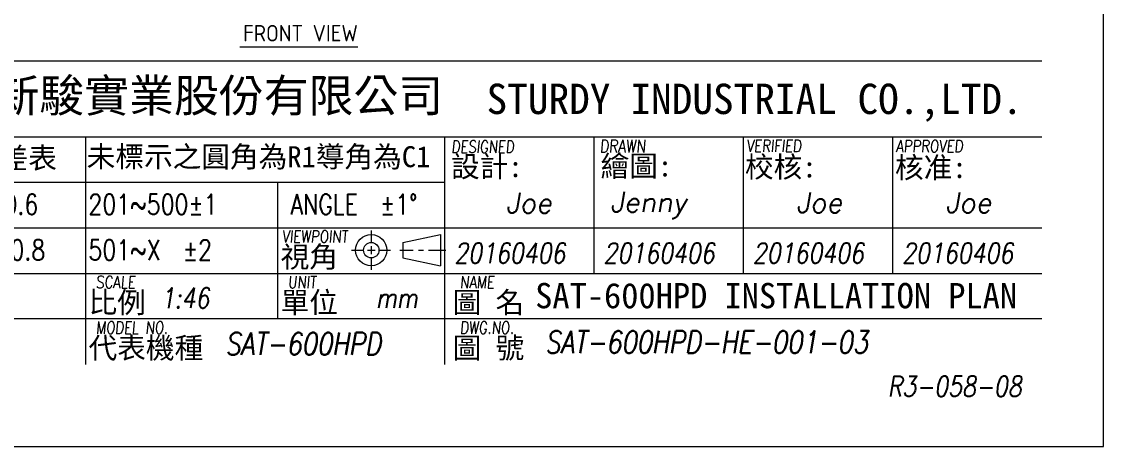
# Model space of a CAD drawing. Header units: millimetres. Extents: x -179594 to 13478, y -20517 to 22627.
# Drawn here: x 8561 to 13478, y 0 to 1930 of the extents above; entities that cross this region are included whole.
import ezdxf

# ---------------------------------------------------------------- set-up
doc = ezdxf.new("R2010")
doc.units = ezdxf.units.MM
doc.header["$MEASUREMENT"] = 0
doc.layers.get('0').update_dxf_attribs({"lineweight": 25})
for name, color, linetype, lineweight in [('D', 3, 'Continuous', 13), ('F', 7, 'Continuous', 15), ('T', 4, 'Continuous', 15)]:
    doc.layers.add(name, color=color, linetype=linetype, lineweight=lineweight)
doc.styles.get("Standard").update_dxf_attribs({"font": 'KAIU.TTF'})
doc.styles.add('STU25', font='isocp2.shx')
doc.styles.add('Text', font='romans.shx', dxfattribs={"width": 0.8, "oblique": 10})

msp = doc.modelspace()

# ---------------------------------------------------------------- linework, layer by layer
at = {"layer": 'D'}
msp.add_line((9553.521, 1815.245), (10089.047, 1815.245), dxfattribs=at)
at = {"layer": 'F', "color": 7}
for p, q in [((7171.889, 1752.111), (13197.889, 1752.111)), ((7171.889, 1407.111), (13197.889, 1407.111)), ((8850.889, 1407.111), (8850.889, 786.111)), ((11162.389, 1407.111), (11162.389, 786.111)), ((11840.889, 1407.111), (11840.889, 786.111)), ((12519.389, 1407.111), (12519.389, 786.111)), ((7171.889, 1200.111), (10483.889, 1200.111)), ((9724.889, 1200.111), (9724.889, 786.111)), ((7171.889, 993.111), (13197.889, 993.111)), ((9885.889, 993.111), (13197.889, 993.111)), ((10483.889, 993.111), (13197.889, 993.111)), ((7171.889, 786.111), (13197.889, 786.111)), ((9724.889, 786.111), (9724.889, 579.111)), ((10483.889, 786.111), (10483.889, 372.111)), ((13197.889, 579.111), (7171.889, 579.111))]:
    msp.add_line(p, q, dxfattribs=at)
at = {"layer": 'F'}
for p, q in [((10483.889, 1407.111), (10483.889, 786.111)), ((8850.889, 786.111), (8850.889, 372.111))]:
    msp.add_line(p, q, dxfattribs=at)
at = {"layer": 'F', "color": 0}
for p, q in [((10150.2, 980.528), (10150.2, 926.617)), ((10293.573, 926.617), (10464.88, 962.472)), ((10464.88, 962.472), (10464.88, 820.646)), ((10061.231, 891.559), (10115.142, 891.559)), ((10132.481, 891.559), (10167.919, 891.559)), ((10150.2, 909.278), (10150.2, 873.84)), ((10185.258, 891.559), (10238.009, 891.559)), ((10280.338, 891.559), (10341.05, 891.559)), ((10293.573, 926.617), (10293.573, 856.501)), ((10365.53, 891.559), (10387.073, 891.559)), ((10410.164, 891.559), (10489.206, 891.559)), ((10150.2, 856.501), (10150.2, 802.59)), ((10293.573, 856.501), (10464.88, 820.646))]:
    msp.add_line(p, q, dxfattribs=at)
at = {"layer": 'F', "color": 6}
msp.add_lwpolyline([(0, 9476), (0, 0), (13478, 0), (13478, 9476)], close=True, dxfattribs=at)
at = {"layer": 'F', "color": 0}
for radius in [70.913, 35.058]:
    msp.add_circle((10150.2, 891.559), radius, dxfattribs=at)

# ---------------------------------------------------------------- texts
at = {"attachment_point": 1, "style": 'STU25'}
for s, insert, char_height in [('{\\f標楷體|b0|i0|c136|p65;新駿實業股份有限公司}', (8438.062, 1669.217), 149.5), ('{\\f標楷體|b0|i0|c136|p65;STURDY\\H0.9667x; \\H1.034x;INDUSTRIAL CO.,LTD.}', (10674.286, 1648.517), 138)]:
    msp.add_mtext(s, dxfattribs=dict(at, insert=insert, char_height=char_height))
at = {"layer": 'D', "color": 4}
msp.add_text('SAT-600HPD INSTALLATION PLAN', height=115, dxfattribs=at).set_placement((10895.427, 627.637))
at = {"layer": 'D', "color": 11, "insert": (9567.955, 1915.398), "char_height": 75, "attachment_point": 1}
msp.add_mtext('{\\Fisocp2.shx;FRONT VIEW}', dxfattribs=at)
at = {"layer": 'F', "lineweight": -3}
for s, height, p in [('未標示之圓角為R1導角為C1', 95.48421, (8856.85, 1268.894)), ('未標註者一般公差表', 95.4842, (7549.298, 1262.711)), ('設計:', 95.4842, (10512.813, 1223.905)), ('繪圖:', 95.4842, (11192.553, 1226.526)), ('校核:', 95.4842, (11848.967, 1222.449)), ('核准:', 95.4842, (12530.949, 1219.893)), ('視角', 95.4842, (9738.457, 813.714)), ('比例', 95.4842, (8865.434, 606.714)), ('單位', 95.4842, (9738.457, 606.714)), ('圖 名', 95.4842, (10520.157, 606.714)), ('代表機種', 95.4842, (8865.434, 399.714)), ('圖 號', 95.4842, (10520.157, 399.714))]:
    msp.add_text(s, height=height, dxfattribs=at).set_placement(p)
at = {"layer": 'F', "color": 1, "lineweight": 15, "style": 'Text', "oblique": 5, "width": 0.8}
for s, height, p in [('DESIGNED', 55.2, (10514.118, 1334.552)), ('DRAWN', 57.2905, (11188.729, 1335.578)), ('VERIFIED', 55.2, (11855.153, 1338.141)), ('APPROVED', 55.2, (12535.01, 1336.865)), ('VIEWPOINT', 55.2, (9744.12, 925.989)), ('SCALE', 55.2, (8898.165, 718.989)), ('UNIT', 55.2, (9771.187, 718.989)), ('NAME', 55.2, (10552.888, 718.989)), ('MODEL NO.', 55.2, (8898.165, 511.989)), ('DWG.NO.', 55.2, (10552.888, 511.989))]:
    msp.add_text(s, height=height, dxfattribs=at).set_placement(p)
at = {"layer": 'F', "lineweight": 20, "style": 'Text', "width": 0.8}
for s, p in [('51~100±0.6', (8018.557, 1053.934)), ('201~500±1', (8865.07, 1053.934)), ('ANGLE  ±1%%D', (9783.097, 1053.934)), ('101~200±0.8', (7986.845, 846.934)), ('501~X  ±2', (8865.07, 846.934))]:
    msp.add_text(s, height=92, dxfattribs=at).set_placement(p)
at = {"layer": 'T', "lineweight": 20, "style": 'Text', "oblique": 10}
for s, p in [('Joe', (10761.928, 1060.285)), ('Jenny', (11236.105, 1064.32)), ('Joe', (12081.615, 1061.79)), ('Joe', (12760.115, 1061.79))]:
    msp.add_text(s, height=92, dxfattribs=at).set_placement(p)
at = {"layer": 'T', "lineweight": 20, "style": 'Text', "oblique": 10, "width": 0.8}
for s, height, p in [('20160406', 92, (10527.689, 832.302)), ('20160406', 92, (11206.189, 832.302)), ('20160406', 92, (11884.689, 832.302)), ('20160406', 92, (12563.189, 832.302)), ('1:46', 92, (9193.376, 628.025)), ('mm', 92, (10171.25, 628.286)), ('SAT-600HPD', 101.2, (9486.713, 415.81)), ('SAT-600HPD-HE-001-03', 101.2, (10940.359, 423.384))]:
    msp.add_text(s, height=height, dxfattribs=at).set_placement(p)
at = {"layer": 'T', "linetype": 'Continuous', "lineweight": 20, "insert": (12497.515, 318.957), "char_height": 92, "attachment_point": 1, "style": 'Text'}
msp.add_mtext('R3-058-08', dxfattribs=at)

doc.saveas('drawing.dxf')
